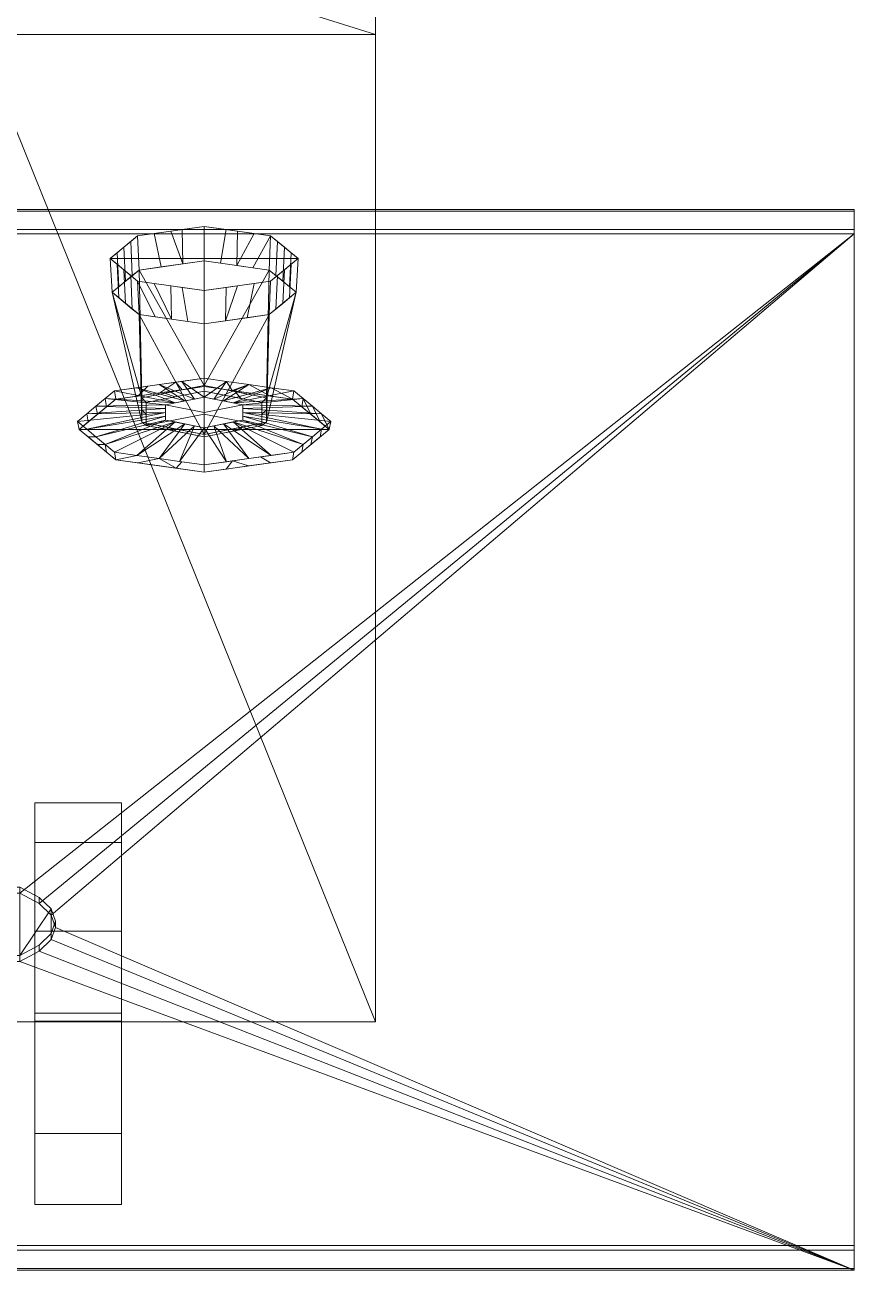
# Model space of a CAD drawing. Header units: millimetres. Extents: x -299 to 299, y -387 to 1.
# Drawn here: x 170.8 to 299, y -387.4 to -194.7 of the extents above; entities that cross this region are included whole.
import ezdxf

# ---------------------------------------------------------------- set-up
doc = ezdxf.new("R2010")
doc.units = ezdxf.units.MM
doc.layers.add('Q-SPCQ-____-OTLN', color=7, linetype='Continuous', lineweight=9)

# ---------------------------------------------------------------- blocks, each defined once
blk = doc.blocks.new('12533860_D_DAH1650_OBSW - 28H1650B_D_12533860_DAH1650_OBSW-352905-3D View 1')
at = {"layer": 'Q-SPCQ-____-OTLN', "color": 250, "true_color": 0x191919}
mesh = blk.add_polyface(dxfattribs=at)
corners = [(225, 0), (225, -196.23), (-225, -196.23), (-225, 0), (176.5, -48), (-176.5, -48), (-176.5, -181), (176.5, -181), (125, -12), (-125, -12), (-125, -38), (125, -38)]
mesh.append_faces([[corners[k] for k in face] for face in [(8, 0, 4, 11)]], dxfattribs={"vtx0": -1, "vtx1": -1, "vtx2": -1, "color": 250})
mesh.append_faces([[corners[k] for k in face] for face in [(1, 7, 4, 0), (0, 8, 9, 3), (5, 10, 11, 4)]], dxfattribs={"vtx0": -1, "vtx2": -1, "color": 250})
mesh.append_faces([[corners[k] for k in face] for face in [(9, 10, 5, 3)]], dxfattribs={"vtx1": -1, "vtx2": -1, "vtx3": -1, "color": 250})
mesh.append_faces([[corners[k] for k in face] for face in [(6, 7, 1, 2), (5, 6, 2, 3)]], dxfattribs={"vtx1": -1, "vtx3": -1, "color": 250})
mesh = blk.add_polyface(dxfattribs=at)
corners = [(225, -349, 420), (225, -196.23), (225, 0), (225, 0, 420)]
mesh.append_faces([[corners[k] for k in face] for face in [(3, 0, 1, 2)]], dxfattribs={"color": 250})
mesh = blk.add_polyface(dxfattribs=at)
corners = [(225, -349, 420), (225, 0, 420), (162.22, 0, 420), (162.22, -193.23, 420), (-162.22, -193.23, 420), (-162.22, 0, 420), (-225, 0, 420), (-225, -349, 420)]
mesh.append_faces([[corners[k] for k in face] for face in [(7, 0, 3, 4)]], dxfattribs={"vtx1": -1, "vtx3": -1, "color": 250})
mesh.append_faces([[corners[k] for k in face] for face in [(1, 2, 3, 0)]], dxfattribs={"vtx2": -1, "color": 250})
mesh.append_faces([[corners[k] for k in face] for face in [(4, 5, 6, 7)]], dxfattribs={"vtx3": -1, "color": 250})
mesh = blk.add_polyface(dxfattribs=at)
corners = [(225, -196.23), (225, -349, 420), (-225, -349, 420), (-225, -196.23)]
mesh.append_faces([[corners[k] for k in face] for face in [(0, 1, 2, 3)]], dxfattribs={"color": 250})
mesh = blk.add_polyface(dxfattribs=at)
corners = [(299, -223.28, -7.05), (299, -223.56, -7.79), (-299, -223.56, -7.79), (-299, -223.28, -7.05)]
mesh.append_faces([[corners[k] for k in face] for face in [(0, 1, 2, 3)]], dxfattribs={"color": 250})
mesh = blk.add_polyface(dxfattribs=at)
corners = [(299, -383.59, 433.42), (299, -223.28, -7.05), (-299, -223.28, -7.05), (-299, -383.59, 433.42)]
mesh.append_faces([[corners[k] for k in face] for face in [(3, 0, 1, 2)]], dxfattribs={"color": 250})
mesh = blk.add_polyface(dxfattribs=at)
corners = [(299, -387.13, 432.84), (299, -387.39, 432.09), (299, -227.06, -8.42), (299, -226.37, -8.81), (299, -223.56, -7.79), (299, -223.28, -7.05), (299, -383.59, 433.42), (299, -384.31, 433.86)]
mesh.append_faces([[corners[k] for k in face] for face in [(6, 1, 2, 5)]], dxfattribs={"vtx0": -1, "vtx2": -1, "color": 250})
mesh.append_faces([[corners[k] for k in face] for face in [(0, 1, 6, 7)]], dxfattribs={"vtx1": -1, "color": 250})
mesh.append_faces([[corners[k] for k in face] for face in [(2, 3, 4, 5)]], dxfattribs={"vtx3": -1, "color": 250})
mesh = blk.add_polyface(dxfattribs=at)
corners = [(299, -223.56, -7.79), (299, -226.37, -8.81), (-299, -226.37, -8.81), (-299, -223.56, -7.79)]
mesh.append_faces([[corners[k] for k in face] for face in [(0, 1, 2, 3)]], dxfattribs={"color": 250})
mesh = blk.add_polyface(dxfattribs=at)
corners = [(299, -226.37, -8.81), (299, -227.06, -8.42), (-299, -227.06, -8.42), (-299, -226.37, -8.81)]
mesh.append_faces([[corners[k] for k in face] for face in [(3, 0, 1, 2)]], dxfattribs={"color": 250})
mesh = blk.add_polyface(dxfattribs=at)
corners = [(299, -227.06, -8.42), (299, -387.39, 432.09), (-299, -387.39, 432.09), (-299, -227.06, -8.42), (-170, -329.06, 271.82), (-173, -330.67, 276.24), (-174.87, -332.47, 281.18), (-175.5, -334.36, 286.39), (-174.87, -336.26, 291.6), (-173, -338.06, 296.54), (-170, -339.66, 300.96), (170, -339.66, 300.96), (173, -338.06, 296.54), (174.87, -336.26, 291.6), (175.5, -334.36, 286.39), (174.87, -332.47, 281.18), (173, -330.67, 276.24), (170, -329.06, 271.82)]
mesh.append_faces([[corners[k] for k in face] for face in [(13, 1, 12), (8, 2, 7), (6, 3, 5)]], dxfattribs={"vtx0": -1, "vtx1": -1, "color": 250})
mesh.append_faces([[corners[k] for k in face] for face in [(1, 13, 14), (11, 1, 2, 10), (15, 0, 1, 14), (2, 8, 9)]], dxfattribs={"vtx0": -1, "vtx2": -1, "color": 250})
mesh.append_faces([[corners[k] for k in face] for face in [(11, 12, 1), (16, 17, 0), (15, 16, 0), (9, 10, 2), (4, 5, 3)]], dxfattribs={"vtx1": -1, "vtx2": -1, "color": 250})
mesh.append_faces([[corners[k] for k in face] for face in [(3, 0, 17, 4), (6, 7, 2, 3)]], dxfattribs={"vtx1": -1, "vtx3": -1, "color": 250})
at = {"layer": 'Q-SPCQ-____-OTLN', "color": 8, "true_color": 0x7f7f7f}
mesh = blk.add_polyface(dxfattribs=at)
corners = [(198.5, -230.86, 95.75), (198.5, -225.91, 82.15), (188.22, -227.37, 86.15), (183.97, -230.88, 95.81), (188.22, -234.39, 105.46), (198.5, -235.85, 109.46)]
mesh.append_faces([[corners[k] for k in face] for face in [(4, 5, 0, 3)]], dxfattribs={"vtx2": -1, "color": 8})
mesh.append_faces([[corners[k] for k in face] for face in [(0, 1, 2, 3)]], dxfattribs={"vtx3": -1, "color": 8})
mesh = blk.add_polyface(dxfattribs=at)
corners = [(198.5, -235.85, 109.46), (188.22, -234.39, 105.46), (183.97, -230.88, 95.81), (188.22, -227.37, 86.15), (198.5, -225.91, 82.15), (198.5, -231.24, 80.52), (188.43, -232.67, 84.44), (184.26, -236.11, 93.9), (188.43, -239.56, 103.36), (198.5, -240.98, 107.28), (191.86, -232.18, 83.1), (193.36, -226.64, 84.15), (195.11, -226.39, 83.47), (186.09, -229.12, 90.98), (186.34, -234.39, 89.17), (185.3, -235.25, 91.53), (193.46, -240.27, 105.32), (193.36, -235.12, 107.46), (190.79, -234.76, 106.46), (186.34, -237.84, 98.63), (186.09, -232.64, 100.63), (185.03, -231.76, 98.22), (190.79, -227, 85.15), (195.18, -231.71, 81.81), (187.16, -228.24, 88.56), (187.39, -233.53, 86.8), (185.03, -230, 93.39), (195.11, -235.37, 108.14), (195.98, -240.63, 106.3), (190.95, -239.91, 104.34), (187.16, -233.52, 103.05), (187.39, -238.7, 101), (185.3, -236.97, 96.27)]
mesh.append_faces([[corners[k] for k in face] for face in [(29, 1, 8), (18, 16, 17)]], dxfattribs={"vtx0": -1, "vtx1": -1, "color": 8})
mesh.append_faces([[corners[k] for k in face] for face in [(21, 32, 19, 20), (14, 13, 24, 25), (7, 2, 26, 15), (22, 10, 6, 3), (2, 7, 32, 21), (3, 6, 25, 24), (15, 26, 13, 14), (20, 19, 31, 30), (23, 11, 12), (30, 31, 8, 1), (10, 22, 11, 23)]], dxfattribs={"vtx0": -1, "vtx2": -1, "color": 8})
mesh.append_faces([[corners[k] for k in face] for face in [(18, 1, 29, 16), (27, 17, 16, 28)]], dxfattribs={"vtx1": -1, "vtx3": -1, "color": 8})
mesh.append_faces([[corners[k] for k in face] for face in [(4, 5, 23, 12)]], dxfattribs={"vtx2": -1, "color": 8})
mesh.append_faces([[corners[k] for k in face] for face in [(28, 9, 0, 27)]], dxfattribs={"vtx3": -1, "color": 8})
mesh = blk.add_polyface(dxfattribs=at)
corners = [(198.5, -225.91, 82.15), (208.78, -227.37, 86.15), (213.03, -230.88, 95.81), (208.78, -234.39, 105.46), (198.5, -235.85, 109.46), (198.5, -240.98, 107.28), (208.57, -239.56, 103.36), (212.74, -236.11, 93.9), (208.57, -232.67, 84.44), (198.5, -231.24, 80.52), (205.14, -240.04, 104.7), (203.64, -235.12, 107.46), (201.89, -235.37, 108.14), (210.91, -232.64, 100.63), (210.66, -237.84, 98.63), (211.7, -236.97, 96.27), (203.54, -231.96, 82.48), (203.64, -226.64, 84.15), (206.21, -227, 85.15), (210.66, -234.39, 89.17), (210.91, -229.12, 90.98), (211.97, -230, 93.39), (206.21, -234.76, 106.46), (201.82, -240.51, 105.99), (209.84, -233.52, 103.05), (209.61, -238.7, 101), (211.97, -231.76, 98.22), (201.89, -226.39, 83.47), (201.02, -231.6, 81.5), (206.05, -232.31, 83.46), (209.84, -228.24, 88.56), (209.61, -233.53, 86.8), (211.7, -235.25, 91.53)]
mesh.append_faces([[corners[k] for k in face] for face in [(29, 1, 8), (18, 16, 17)]], dxfattribs={"vtx0": -1, "vtx1": -1, "color": 8})
mesh.append_faces([[corners[k] for k in face] for face in [(21, 32, 19, 20), (14, 13, 24, 25), (7, 2, 26, 15), (22, 10, 6, 3), (2, 7, 32, 21), (3, 6, 25, 24), (15, 26, 13, 14), (20, 19, 31, 30), (23, 11, 12), (30, 31, 8, 1), (10, 22, 11, 23)]], dxfattribs={"vtx0": -1, "vtx2": -1, "color": 8})
mesh.append_faces([[corners[k] for k in face] for face in [(18, 1, 29, 16), (27, 17, 16, 28)]], dxfattribs={"vtx1": -1, "vtx3": -1, "color": 8})
mesh.append_faces([[corners[k] for k in face] for face in [(4, 5, 23, 12)]], dxfattribs={"vtx2": -1, "color": 8})
mesh.append_faces([[corners[k] for k in face] for face in [(28, 9, 0, 27)]], dxfattribs={"vtx3": -1, "color": 8})
mesh = blk.add_polyface(dxfattribs=at)
corners = [(198.5, -230.9, 95.87), (198.5, -235.85, 109.46), (208.78, -234.39, 105.46), (213.03, -230.88, 95.81), (208.78, -227.37, 86.15), (198.5, -225.91, 82.15)]
mesh.append_faces([[corners[k] for k in face] for face in [(0, 3, 4, 5)]], dxfattribs={"vtx0": -1, "color": 8})
mesh.append_faces([[corners[k] for k in face] for face in [(0, 1, 2, 3)]], dxfattribs={"vtx3": -1, "color": 8})
mesh = blk.add_polyface(dxfattribs=at)
corners = [(198.5, -240.98, 107.28), (188.43, -239.56, 103.36), (184.26, -236.11, 93.9), (188.43, -232.67, 84.44), (198.5, -231.24, 80.52), (198.5, -250.51, 76.84), (188.88, -252.41, 82.06), (188.88, -256.21, 92.5), (198.5, -258.11, 97.71)]
mesh.append_faces([[corners[k] for k in face] for face in [(1, 8, 0)]], dxfattribs={"vtx0": -1, "color": 8})
mesh.append_faces([[corners[k] for k in face] for face in [(7, 2, 6)]], dxfattribs={"vtx0": -1, "vtx1": -1, "color": 8})
mesh.append_faces([[corners[k] for k in face] for face in [(6, 2, 3), (7, 1, 2)]], dxfattribs={"vtx0": -1, "vtx2": -1, "color": 8})
mesh.append_faces([[corners[k] for k in face] for face in [(5, 6, 3), (7, 8, 1)]], dxfattribs={"vtx1": -1, "vtx2": -1, "color": 8})
mesh.append_faces([[corners[k] for k in face] for face in [(3, 4, 5)]], dxfattribs={"vtx2": -1, "color": 8})
mesh = blk.add_polyface(dxfattribs=at)
corners = [(198.5, -231.24, 80.52), (208.57, -232.67, 84.44), (212.74, -236.11, 93.9), (208.57, -239.56, 103.36), (198.5, -240.98, 107.28), (198.5, -258.11, 97.71), (208.12, -256.21, 92.5), (208.12, -252.41, 82.06), (198.5, -250.51, 76.84)]
mesh.append_faces([[corners[k] for k in face] for face in [(1, 8, 0)]], dxfattribs={"vtx0": -1, "color": 8})
mesh.append_faces([[corners[k] for k in face] for face in [(7, 2, 6)]], dxfattribs={"vtx0": -1, "vtx1": -1, "color": 8})
mesh.append_faces([[corners[k] for k in face] for face in [(6, 2, 3), (7, 1, 2)]], dxfattribs={"vtx0": -1, "vtx2": -1, "color": 8})
mesh.append_faces([[corners[k] for k in face] for face in [(5, 6, 3), (7, 8, 1)]], dxfattribs={"vtx1": -1, "vtx2": -1, "color": 8})
mesh.append_faces([[corners[k] for k in face] for face in [(3, 4, 5)]], dxfattribs={"vtx2": -1, "color": 8})
mesh = blk.add_polyface(dxfattribs=at)
corners = [(198.5, -257.05, 93.87), (192.51, -255.87, 90.62), (192.51, -253.5, 84.12), (198.5, -252.32, 80.87), (198.5, -249.4, 68.44), (184.64, -251.36, 73.83), (178.9, -256.1, 86.86), (184.64, -260.84, 99.88), (198.5, -262.81, 105.27), (195.5, -256.46, 92.25), (192.51, -254.69, 87.37), (195.5, -252.91, 82.5), (181.77, -253.73, 80.34), (181.77, -258.47, 93.37), (191.57, -261.83, 102.58), (191.57, -250.38, 71.14), (188.11, -250.87, 72.48), (194.67, -262.26, 103.78), (197, -256.76, 93.06), (197, -252.62, 81.68), (195.04, -249.89, 69.79), (180.34, -254.92, 83.6), (192.51, -254.09, 85.75), (183.21, -259.66, 96.62), (188.11, -261.33, 101.23), (183.21, -252.55, 77.09), (192.51, -255.28, 89), (194.01, -256.17, 91.44), (194.01, -253.21, 83.31), (180.34, -257.29, 90.11)]
mesh.append_faces([[corners[k] for k in face] for face in [(5, 28, 16), (1, 23, 27), (28, 25, 2), (11, 16, 28), (10, 29, 26), (3, 20, 19), (27, 24, 9), (24, 27, 7), (25, 28, 5), (29, 10, 6)]], dxfattribs={"vtx0": -1, "vtx1": -1, "color": 8})
mesh.append_faces([[corners[k] for k in face] for face in [(11, 15, 16), (14, 18, 9), (15, 11, 19), (12, 22, 2), (18, 14, 17), (17, 0, 18), (13, 1, 26), (21, 10, 22), (19, 20, 15), (22, 12, 21), (1, 13, 23)]], dxfattribs={"vtx0": -1, "vtx2": -1, "color": 8})
mesh.append_faces([[corners[k] for k in face] for face in [(4, 20, 3)]], dxfattribs={"vtx1": -1, "color": 8})
mesh.append_faces([[corners[k] for k in face] for face in [(23, 7, 27), (21, 6, 10), (24, 14, 9), (25, 12, 2), (29, 13, 26)]], dxfattribs={"vtx1": -1, "vtx2": -1, "color": 8})
mesh.append_faces([[corners[k] for k in face] for face in [(17, 8, 0)]], dxfattribs={"vtx2": -1, "color": 8})
mesh = blk.add_polyface(dxfattribs=at)
corners = [(198.5, -262.81, 105.27), (184.64, -260.84, 99.88), (178.9, -256.1, 86.86), (184.64, -251.36, 73.83), (198.5, -249.4, 68.44), (198.5, -250.7, 68.23), (184.82, -252.64, 73.56), (179.15, -257.32, 86.41), (184.82, -262, 99.27), (198.5, -263.93, 104.6), (189.77, -250.64, 71.84), (191.66, -251.67, 70.9), (188.24, -252.15, 72.23), (181.77, -253.73, 80.34), (181.99, -254.98, 79.99), (180.57, -256.15, 83.2), (181.77, -258.47, 93.37), (181.99, -259.66, 92.84), (183.4, -260.83, 96.06), (191.57, -261.83, 102.58), (191.66, -262.97, 101.93), (194.19, -263.32, 102.92), (194.14, -250.02, 70.14), (183.4, -253.81, 76.77), (183.21, -252.55, 77.09), (180.34, -254.92, 83.6), (180.34, -257.29, 90.11), (180.57, -258.49, 89.63), (183.21, -259.66, 96.62), (188.11, -261.33, 101.23), (188.24, -262.48, 100.6), (195.04, -262.32, 103.92), (195.08, -251.18, 69.56)]
mesh.append_faces([[corners[k] for k in face] for face in [(31, 21, 9, 0)]], dxfattribs={"vtx0": -1, "color": 8})
mesh.append_faces([[corners[k] for k in face] for face in [(17, 28, 16, 27), (29, 8, 30, 19), (26, 7, 27, 16), (28, 17, 18)]], dxfattribs={"vtx0": -1, "vtx2": -1, "color": 8})
mesh.append_faces([[corners[k] for k in face] for face in [(19, 30, 20, 21)]], dxfattribs={"vtx0": -1, "vtx3": -1, "color": 8})
mesh.append_faces([[corners[k] for k in face] for face in [(26, 2, 7), (29, 1, 8), (31, 19, 21), (32, 11, 22)]], dxfattribs={"vtx1": -1, "vtx2": -1, "color": 8})
mesh.append_faces([[corners[k] for k in face] for face in [(12, 6, 3, 10), (15, 7, 2, 25), (10, 22, 11, 12), (13, 24, 23, 14), (18, 8, 1, 28), (24, 3, 6, 23), (25, 13, 14, 15)]], dxfattribs={"vtx1": -1, "vtx3": -1, "color": 8})
mesh.append_faces([[corners[k] for k in face] for face in [(4, 5, 32, 22)]], dxfattribs={"vtx2": -1, "color": 8})
mesh = blk.add_polyface(dxfattribs=at)
corners = [(198.5, -252.32, 80.87), (204.49, -253.5, 84.12), (204.49, -255.87, 90.62), (198.5, -257.05, 93.87), (198.5, -262.81, 105.27), (212.36, -260.84, 99.88), (218.1, -256.1, 86.86), (212.36, -251.36, 73.83), (198.5, -249.4, 68.44), (201.5, -252.91, 82.5), (204.49, -254.69, 87.37), (201.5, -256.46, 92.25), (215.23, -258.47, 93.37), (215.23, -253.73, 80.34), (205.43, -250.38, 71.14), (205.43, -261.83, 102.58), (208.89, -261.33, 101.23), (200, -256.76, 93.06), (201.96, -262.32, 103.92), (216.66, -257.29, 90.11), (204.49, -255.28, 89), (204.49, -254.09, 85.75), (216.66, -254.92, 83.6), (208.89, -250.87, 72.48), (213.79, -252.55, 77.09), (200, -252.62, 81.68), (213.79, -259.66, 96.62), (202.99, -253.21, 83.31), (201.96, -249.89, 69.79), (202.99, -256.17, 91.44)]
mesh.append_faces([[corners[k] for k in face] for face in [(5, 29, 16), (23, 27, 7), (3, 18, 17), (1, 24, 27), (7, 27, 24), (29, 26, 2), (11, 16, 29), (10, 22, 21), (26, 29, 5)]], dxfattribs={"vtx0": -1, "vtx1": -1, "color": 8})
mesh.append_faces([[corners[k] for k in face] for face in [(11, 15, 16), (15, 11, 17), (12, 20, 2), (13, 1, 21), (1, 13, 24), (21, 22, 13), (19, 10, 20), (17, 18, 15), (20, 12, 19), (23, 9, 27), (25, 14, 28)]], dxfattribs={"vtx0": -1, "vtx2": -1, "color": 8})
mesh.append_faces([[corners[k] for k in face] for face in [(4, 18, 3)]], dxfattribs={"vtx1": -1, "color": 8})
mesh.append_faces([[corners[k] for k in face] for face in [(19, 6, 10), (6, 22, 10), (23, 14, 9), (0, 25, 28), (25, 9, 14), (26, 12, 2)]], dxfattribs={"vtx1": -1, "vtx2": -1, "color": 8})
mesh.append_faces([[corners[k] for k in face] for face in [(28, 8, 0)]], dxfattribs={"vtx2": -1, "color": 8})
mesh = blk.add_polyface(dxfattribs=at)
corners = [(198.5, -249.4, 68.44), (212.36, -251.36, 73.83), (218.1, -256.1, 86.86), (212.36, -260.84, 99.88), (198.5, -262.81, 105.27), (198.5, -263.93, 104.6), (212.18, -262, 99.27), (217.85, -257.32, 86.41), (212.18, -252.64, 73.56), (198.5, -250.7, 68.23), (207.23, -261.57, 101.88), (205.34, -262.97, 101.93), (208.76, -262.48, 100.6), (215.23, -258.47, 93.37), (215.01, -259.66, 92.84), (216.43, -258.49, 89.63), (215.23, -253.73, 80.34), (215.01, -254.98, 79.99), (213.6, -253.81, 76.77), (205.43, -250.38, 71.14), (205.34, -251.67, 70.9), (202.81, -251.31, 69.91), (202.86, -262.19, 103.57), (213.6, -260.83, 96.06), (213.79, -259.66, 96.62), (216.66, -257.29, 90.11), (216.66, -254.92, 83.6), (216.43, -256.15, 83.2), (213.79, -252.55, 77.09), (208.89, -250.87, 72.48), (208.76, -252.15, 72.23), (201.96, -249.89, 69.79), (201.92, -263.45, 103.26)]
mesh.append_faces([[corners[k] for k in face] for face in [(31, 21, 9, 0)]], dxfattribs={"vtx0": -1, "color": 8})
mesh.append_faces([[corners[k] for k in face] for face in [(17, 28, 16, 27), (29, 8, 30, 19), (26, 7, 27, 16), (28, 17, 18)]], dxfattribs={"vtx0": -1, "vtx2": -1, "color": 8})
mesh.append_faces([[corners[k] for k in face] for face in [(19, 30, 20, 21)]], dxfattribs={"vtx0": -1, "vtx3": -1, "color": 8})
mesh.append_faces([[corners[k] for k in face] for face in [(26, 2, 7), (29, 1, 8), (31, 19, 21), (32, 11, 22)]], dxfattribs={"vtx1": -1, "vtx2": -1, "color": 8})
mesh.append_faces([[corners[k] for k in face] for face in [(12, 6, 3, 10), (15, 7, 2, 25), (10, 22, 11, 12), (13, 24, 23, 14), (18, 8, 1, 28), (24, 3, 6, 23), (25, 13, 14, 15)]], dxfattribs={"vtx1": -1, "vtx3": -1, "color": 8})
mesh.append_faces([[corners[k] for k in face] for face in [(4, 5, 32, 22)]], dxfattribs={"vtx2": -1, "color": 8})
mesh = blk.add_polyface(dxfattribs=at)
corners = [(198.5, -263.93, 104.6), (184.82, -262, 99.27), (179.15, -257.32, 86.41), (184.82, -252.64, 73.56), (198.5, -250.7, 68.23), (198.5, -257.32, 86.41)]
mesh.append_faces([[corners[k] for k in face] for face in [(3, 4, 5, 2)]], dxfattribs={"vtx2": -1, "color": 8})
mesh.append_faces([[corners[k] for k in face] for face in [(5, 0, 1, 2)]], dxfattribs={"vtx3": -1, "color": 8})
mesh = blk.add_polyface(dxfattribs=at)
corners = [(198.5, -258.11, 97.71), (188.88, -256.21, 92.5), (188.88, -252.41, 82.06), (198.5, -250.51, 76.84), (198.5, -251.42, 77.35), (189.56, -253.18, 82.2), (189.56, -256.71, 91.89), (198.5, -258.48, 96.74), (192.37, -251.72, 80.16), (194.03, -252.3, 79.77), (188.88, -254.31, 87.28), (189.56, -254.95, 87.05), (192.81, -257.35, 93.66), (193.69, -257.16, 95.11)]
mesh.append_faces([[corners[k] for k in face] for face in [(13, 12, 7, 0)]], dxfattribs={"vtx0": -1, "color": 8})
mesh.append_faces([[corners[k] for k in face] for face in [(8, 9, 5, 2), (12, 13, 1, 6)]], dxfattribs={"vtx0": -1, "vtx2": -1, "color": 8})
mesh.append_faces([[corners[k] for k in face] for face in [(11, 6, 1, 10), (10, 2, 5, 11)]], dxfattribs={"vtx1": -1, "vtx3": -1, "color": 8})
mesh.append_faces([[corners[k] for k in face] for face in [(3, 4, 9, 8)]], dxfattribs={"vtx2": -1, "color": 8})
mesh = blk.add_polyface(dxfattribs=at)
corners = [(198.5, -258.48, 96.74), (189.56, -256.71, 91.89), (189.56, -253.18, 82.2), (198.5, -251.42, 77.35), (198.5, -254.95, 87.05)]
mesh.append_faces([[corners[k] for k in face] for face in [(0, 1, 4)]], dxfattribs={"vtx1": -1, "color": 8})
mesh.append_faces([[corners[k] for k in face] for face in [(2, 3, 4, 1)]], dxfattribs={"vtx2": -1, "color": 8})
mesh = blk.add_polyface(dxfattribs=at)
corners = [(198.5, -254.69, 87.37), (198.5, -252.32, 80.87), (192.51, -253.5, 84.12), (192.51, -255.87, 90.62), (198.5, -257.05, 93.87)]
mesh.append_faces([[corners[k] for k in face] for face in [(1, 2, 0)]], dxfattribs={"vtx1": -1, "color": 8})
mesh.append_faces([[corners[k] for k in face] for face in [(3, 4, 0, 2)]], dxfattribs={"vtx2": -1, "color": 8})
mesh = blk.add_polyface(dxfattribs=at)
corners = [(198.5, -250.51, 76.84), (208.12, -252.41, 82.06), (208.12, -256.21, 92.5), (198.5, -258.11, 97.71), (198.5, -258.48, 96.74), (207.44, -256.71, 91.89), (207.44, -253.18, 82.2), (198.5, -251.42, 77.35), (204.63, -256.9, 94.39), (202.97, -257.59, 94.32), (208.12, -254.31, 87.28), (207.44, -254.95, 87.05), (204.19, -252.54, 80.44), (203.31, -251.46, 79.45)]
mesh.append_faces([[corners[k] for k in face] for face in [(13, 12, 7, 0)]], dxfattribs={"vtx0": -1, "color": 8})
mesh.append_faces([[corners[k] for k in face] for face in [(8, 9, 5, 2), (12, 13, 1, 6)]], dxfattribs={"vtx0": -1, "vtx2": -1, "color": 8})
mesh.append_faces([[corners[k] for k in face] for face in [(11, 6, 1, 10), (10, 2, 5, 11)]], dxfattribs={"vtx1": -1, "vtx3": -1, "color": 8})
mesh.append_faces([[corners[k] for k in face] for face in [(3, 4, 9, 8)]], dxfattribs={"vtx2": -1, "color": 8})
mesh = blk.add_polyface(dxfattribs=at)
corners = [(198.5, -250.7, 68.23), (212.18, -252.64, 73.56), (217.85, -257.32, 86.41), (212.18, -262, 99.27), (198.5, -263.93, 104.6), (198.5, -257.32, 86.41)]
mesh.append_faces([[corners[k] for k in face] for face in [(5, 2, 3, 4)]], dxfattribs={"vtx0": -1, "color": 8})
mesh.append_faces([[corners[k] for k in face] for face in [(5, 0, 1, 2)]], dxfattribs={"vtx3": -1, "color": 8})
mesh = blk.add_polyface(dxfattribs=at)
corners = [(198.5, -251.42, 77.35), (207.44, -253.18, 82.2), (207.44, -256.71, 91.89), (198.5, -258.48, 96.74), (198.5, -254.95, 87.05)]
mesh.append_faces([[corners[k] for k in face] for face in [(2, 3, 4)]], dxfattribs={"vtx2": -1, "color": 8})
mesh.append_faces([[corners[k] for k in face] for face in [(4, 0, 1, 2)]], dxfattribs={"vtx3": -1, "color": 8})
mesh = blk.add_polyface(dxfattribs=at)
corners = [(198.5, -254.69, 87.37), (198.5, -257.05, 93.87), (204.49, -255.87, 90.62), (204.49, -253.5, 84.12), (198.5, -252.32, 80.87)]
mesh.append_faces([[corners[k] for k in face] for face in [(3, 4, 0)]], dxfattribs={"vtx2": -1, "color": 8})
mesh.append_faces([[corners[k] for k in face] for face in [(0, 1, 2, 3)]], dxfattribs={"vtx3": -1, "color": 8})
mesh = blk.add_polyface(dxfattribs=at)
corners = [(172.31, -321.23, 324.82), (172.31, -315.07, 327.06), (185.72, -315.07, 327.06), (185.72, -321.23, 324.82)]
mesh.append_faces([[corners[k] for k in face] for face in [(3, 0, 1, 2)]], dxfattribs={"color": 8})
mesh = blk.add_polyface(dxfattribs=at)
corners = [(172.31, -377.25, 416), (172.31, -366.25, 420), (172.31, -348.89, 420), (172.31, -315.07, 327.06), (172.31, -321.23, 324.82), (172.31, -334.96, 325.49), (172.31, -347.66, 334.7)]
mesh.append_faces([[corners[k] for k in face] for face in [(2, 6, 0, 1)]], dxfattribs={"vtx0": -1, "color": 8})
mesh.append_faces([[corners[k] for k in face] for face in [(3, 5, 6, 2)]], dxfattribs={"vtx0": -1, "vtx2": -1, "color": 8})
mesh.append_faces([[corners[k] for k in face] for face in [(4, 5, 3)]], dxfattribs={"vtx1": -1, "color": 8})
mesh = blk.add_polyface(dxfattribs=at)
corners = [(172.31, -315.07, 327.06), (172.31, -348.89, 420), (185.72, -348.89, 420), (185.72, -315.07, 327.06)]
mesh.append_faces([[corners[k] for k in face] for face in [(0, 1, 2, 3)]], dxfattribs={"color": 8})
mesh = blk.add_polyface(dxfattribs=at)
corners = [(185.72, -377.25, 416), (185.72, -347.66, 334.7), (185.72, -334.96, 325.49), (185.72, -321.23, 324.82), (185.72, -315.07, 327.06), (185.72, -348.89, 420), (185.72, -366.25, 420)]
mesh.append_faces([[corners[k] for k in face] for face in [(1, 4, 5, 0)]], dxfattribs={"vtx0": -1, "vtx2": -1, "color": 8})
mesh.append_faces([[corners[k] for k in face] for face in [(2, 3, 4, 1), (5, 6, 0)]], dxfattribs={"vtx2": -1, "color": 8})
mesh = blk.add_polyface(dxfattribs=at)
corners = [(172.31, -334.96, 325.49), (172.31, -321.23, 324.82), (185.72, -321.23, 324.82), (185.72, -334.96, 325.49)]
mesh.append_faces([[corners[k] for k in face] for face in [(0, 1, 2, 3)]], dxfattribs={"color": 8})
at = {"layer": 'Q-SPCQ-____-OTLN', "color": 250, "true_color": 0x191919}
mesh = blk.add_polyface(dxfattribs=at)
corners = [(-170, -338.72, 301.3), (-173, -337.12, 296.89), (-174.87, -335.32, 291.94), (-175.5, -333.42, 286.73), (-174.87, -331.52, 281.53), (-173, -329.73, 276.58), (-170, -328.12, 272.16), (170, -328.12, 272.16), (173, -329.73, 276.58), (174.87, -331.52, 281.53), (175.5, -333.42, 286.73), (174.87, -335.32, 291.94), (173, -337.12, 296.89), (170, -338.72, 301.3)]
mesh.append_faces([[corners[k] for k in face] for face in [(11, 9, 10)]], dxfattribs={"vtx0": -1, "color": 250})
mesh.append_faces([[corners[k] for k in face] for face in [(3, 6, 1, 2), (9, 13, 7, 8)]], dxfattribs={"vtx0": -1, "vtx1": -1, "color": 250})
mesh.append_faces([[corners[k] for k in face] for face in [(13, 6, 7)]], dxfattribs={"vtx0": -1, "vtx2": -1, "color": 250})
mesh.append_faces([[corners[k] for k in face] for face in [(6, 13, 0, 1)]], dxfattribs={"vtx0": -1, "vtx3": -1, "color": 250})
mesh.append_faces([[corners[k] for k in face] for face in [(11, 12, 13, 9)]], dxfattribs={"vtx2": -1, "vtx3": -1, "color": 250})
mesh.append_faces([[corners[k] for k in face] for face in [(3, 4, 5, 6)]], dxfattribs={"vtx3": -1, "color": 250})
mesh = blk.add_polyface(dxfattribs=at)
corners = [(170, -338.72, 301.3), (173, -337.12, 296.89), (174.87, -335.32, 291.94), (175.5, -333.42, 286.73), (174.87, -331.52, 281.53), (173, -329.73, 276.58), (170, -328.12, 272.16), (170, -329.06, 271.82), (173, -330.67, 276.24), (174.87, -332.47, 281.18), (175.5, -334.36, 286.39), (174.87, -336.26, 291.6), (173, -338.06, 296.54), (170, -339.66, 300.96)]
mesh.append_faces([[corners[k] for k in face] for face in [(8, 5, 6, 7), (1, 12, 13, 0)]], dxfattribs={"vtx0": -1, "color": 250})
mesh.append_faces([[corners[k] for k in face] for face in [(9, 4, 5, 8), (4, 9, 10, 3), (11, 2, 3, 10), (12, 1, 2, 11)]], dxfattribs={"vtx0": -1, "vtx2": -1, "color": 250})
at = {"layer": 'Q-SPCQ-____-OTLN', "color": 8, "true_color": 0x7f7f7f}
mesh = blk.add_polyface(dxfattribs=at)
corners = [(172.31, -347.66, 334.7), (172.31, -334.96, 325.49), (185.72, -334.96, 325.49), (185.72, -347.66, 334.7)]
mesh.append_faces([[corners[k] for k in face] for face in [(0, 1, 2, 3)]], dxfattribs={"color": 8})
mesh = blk.add_polyface(dxfattribs=at)
corners = [(172.31, -377.25, 416), (172.31, -347.66, 334.7), (185.72, -347.66, 334.7), (185.72, -377.25, 416)]
mesh.append_faces([[corners[k] for k in face] for face in [(0, 1, 2, 3)]], dxfattribs={"color": 8})
mesh = blk.add_polyface(dxfattribs=at)
corners = [(172.31, -348.89, 420), (172.31, -366.25, 420), (185.72, -366.25, 420), (185.72, -348.89, 420)]
mesh.append_faces([[corners[k] for k in face] for face in [(3, 0, 1, 2)]], dxfattribs={"color": 8})
mesh = blk.add_polyface(dxfattribs=at)
corners = [(172.31, -366.25, 420), (172.31, -377.25, 416), (185.72, -377.25, 416), (185.72, -366.25, 420)]
mesh.append_faces([[corners[k] for k in face] for face in [(0, 1, 2, 3)]], dxfattribs={"color": 8})
at = {"layer": 'Q-SPCQ-____-OTLN', "color": 250, "true_color": 0x191919}
mesh = blk.add_polyface(dxfattribs=at)
corners = [(299, -384.31, 433.86), (299, -383.59, 433.42), (-299, -383.59, 433.42), (-299, -384.31, 433.86)]
mesh.append_faces([[corners[k] for k in face] for face in [(0, 1, 2, 3)]], dxfattribs={"color": 250})
mesh = blk.add_polyface(dxfattribs=at)
corners = [(299, -387.13, 432.84), (299, -384.31, 433.86), (-299, -384.31, 433.86), (-299, -387.13, 432.84)]
mesh.append_faces([[corners[k] for k in face] for face in [(0, 1, 2, 3)]], dxfattribs={"color": 250})
mesh = blk.add_polyface(dxfattribs=at)
corners = [(299, -387.39, 432.09), (299, -387.13, 432.84), (-299, -387.13, 432.84), (-299, -387.39, 432.09)]
mesh.append_faces([[corners[k] for k in face] for face in [(3, 0, 1, 2)]], dxfattribs={"color": 250})

msp = doc.modelspace()

# ---------------------------------------------------------------- block references
at = {"layer": 'Q-SPCQ-____-OTLN', "color": 1, "true_color": 0xff0000}
msp.add_blockref('12533860_D_DAH1650_OBSW - 28H1650B_D_12533860_DAH1650_OBSW-352905-3D View 1', (0, 0), dxfattribs=at)

doc.saveas('drawing.dxf')
